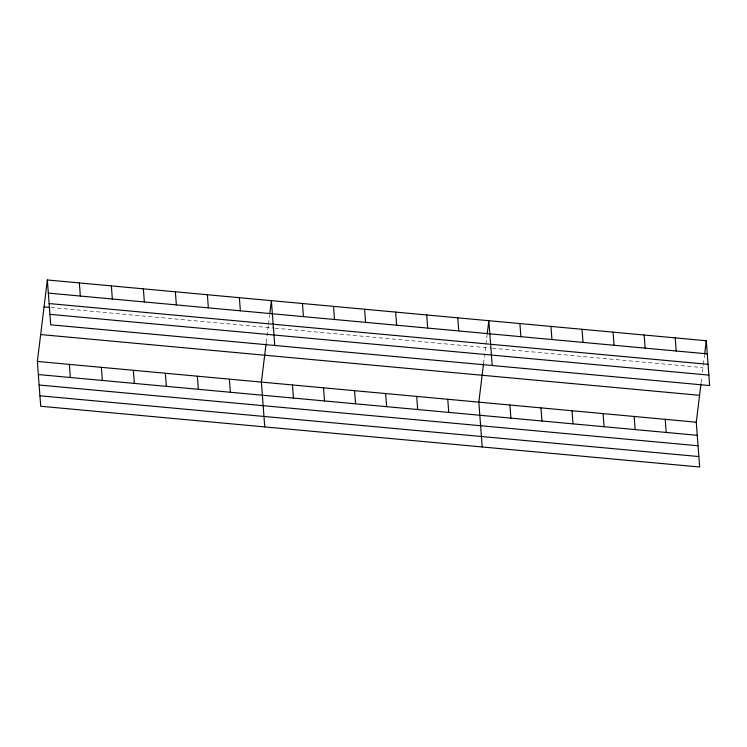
<?xml version="1.0" encoding="UTF-8"?>
<svg xmlns="http://www.w3.org/2000/svg" width="747" height="747" viewBox="0 0 747 747"><rect width="100%" height="100%" fill="white"/><g stroke="black" fill="none" stroke-linecap="round" stroke-linejoin="round"><path stroke-width="0.56" stroke-dasharray="3.73 2.8" d="M266.24 342.518L268.36 325.281M268.5 324.161L269.602 315.206M483.552 363.724L487.044 335.254M701.134 382.623L701.844 376.852M702.413 372.239L703.254 365.386M703.394 364.265L704.496 355.301M50.908 307.493L273.841 328.054M274.989 328.157L491.283 348.102M492.432 348.205L702.983 367.617"/><path stroke-width="1.12" d="M700.994 383.781L696.279 422.195L699.65 467.015L40.721 406.256L37.35 361.436L47.35 279.985L706.279 340.744L709.65 385.564L50.721 324.805L47.35 279.985M266.1 343.676L261.385 382.09L264.755 426.91M269.742 314.085L271.385 300.639L274.756 345.459M483.552 363.724L478.836 402.147L482.198 446.967M487.184 334.133L488.837 320.696L492.208 365.516M704.626 354.181L706.279 340.744M48.34 293.104L707.269 353.863M49.125 303.562L708.053 364.321M44.054 306.868L49.769 307.39M49.937 314.347L708.866 375.106M40.646 334.553L699.575 395.312M37.35 361.436L696.279 422.195M38.34 374.555L697.268 435.314M39.124 385.013L698.053 445.772M39.936 395.798L698.865 456.557M675.213 337.877L676.203 350.997M665.213 419.328L666.203 432.448M644.157 335.011L645.137 348.13M634.147 416.462L635.137 429.581M613.091 332.154L614.071 345.273M603.09 413.605L604.071 426.724M582.025 329.287L583.015 342.406M572.025 410.738L573.005 423.857M550.959 326.42L551.949 339.54M540.959 407.871L541.948 420.991M519.893 323.554L520.883 336.673M509.893 405.005L510.883 418.124M457.771 317.83L458.761 330.949M447.77 399.281L448.751 412.4M426.705 314.963L427.695 328.082M416.705 396.414L417.694 409.533M395.639 312.097L396.629 325.216M385.639 393.548L386.629 406.667M364.583 309.239L365.563 322.359M354.573 390.69L355.563 403.81M333.517 306.373L334.497 319.492M323.516 387.824L324.497 400.943M302.451 303.506L303.441 316.625M292.45 384.957L293.44 398.076M239.385 297.689L240.366 310.808M229.385 379.14L230.365 392.259M207.377 294.738L208.366 307.857M197.376 376.189L198.366 389.308M175.377 291.788L176.357 304.907M165.367 373.239L166.357 386.358M143.368 288.837L144.358 301.956M133.368 370.288L134.348 383.407M111.359 285.886L112.349 299.005M101.359 367.337L102.348 380.456M79.359 282.936L80.34 296.055M69.359 364.387L70.339 377.506"/></g></svg>
